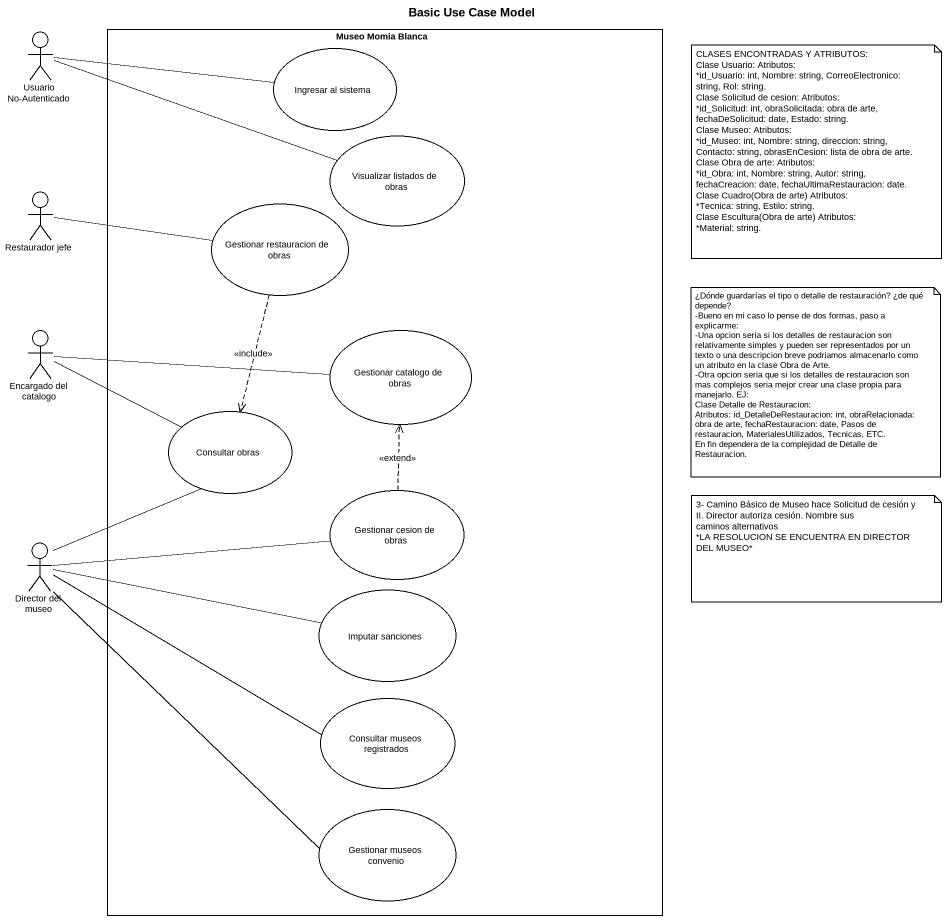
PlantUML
@startuml
title Basic Use Case Model
actor "Usuario No-Autenticado" as Usuario_No_Autenticado
rectangle "Museo Momia Blanca" as Museo_Momia_Blanca {
  usecase "Ingresar al sistema" as Ingresar_al_sistema
  usecase "Visualizar listados de obras" as Visualizar_listados_de_obras
  usecase "Gestionar restauracion de obras" as Gestionar_restauracion_de
  usecase "Gestionar catalogo de obras" as Gestionar_catalogo_de_obras
  usecase "Consultar obras" as Consultar_obras
  usecase "Gestionar cesion de obras" as Gestionar_cesion_de_obras
  usecase "Imputar sanciones" as Imputar_sanciones
  usecase "Consultar museos registrados" as Consultar_museos_registrados
  usecase "Gestionar museos convenio" as Gestionar_museos_convenio
}
actor "Restaurador jefe" as Restaurador_jefe
actor "Encargado del catalogo" as Encargado_del_catalogo
actor "Director del museo" as Director_del_museo
Usuario_No_Autenticado -right- Ingresar_al_sistema
Usuario_No_Autenticado -right- Visualizar_listados_de_obras
Restaurador_jefe -right- Gestionar_restauracion_de
Gestionar_restauracion_de ..> Consultar_obras : <<include>>
Encargado_del_catalogo -right- Consultar_obras
Gestionar_catalogo_de_obras -left- Encargado_del_catalogo
Gestionar_cesion_de_obras .up.> Gestionar_catalogo_de_obras : <<extend>>
Director_del_museo -up- Consultar_obras
Director_del_museo -right- Gestionar_cesion_de_obras
Director_del_museo -right- Imputar_sanciones
Director_del_museo -right- Consultar_museos_registrados
Director_del_museo -- Gestionar_museos_convenio
note as N1
  CLASES ENCONTRADAS Y ATRIBUTOS:
  Clase Usuario: Atributos:
  *id_Usuario: int, Nombre: string, CorreoElectronico: string, Rol: string.
  Clase Solicitud de cesion: Atributos:
  *id_Solicitud: int, obraSolicitada: obra de arte, fechaDeSolicitud: date, Estado: string.
  Clase Museo: Atributos:
  *id_Museo: int, Nombre: string, direccion: string, Contacto: string, obrasEnCesion: lista de obra de arte.
  Clase Obra de arte: Atributos:
  *id_Obra: int, Nombre: string, Autor: string, fechaCreacion: date, fechaUltimaRestauracion: date.
  Clase Cuadro(Obra de arte) Atributos:
  *Tecnica: string, Estilo: string.
  Clase Escultura(Obra de arte) Atributos:
  *Material: string.
end note
note as N2
  ¿Dónde guardarías el tipo o detalle de restauración? ¿de qué depende?
  -Bueno en mi caso lo pense de dos formas, paso a explicarme:
  -Una opcion seria si los detalles de restauracion son relativamente simples y pueden ser representados por un texto o una descripcion breve podriamos almacenarlo como un atributo en la clase Obra de Arte.
  -Otra opcion seria que si los detalles de restauracion son mas complejos seria mejor crear una clase propia para manejarlo. EJ:
  Clase Detalle de Restauracion:
  Atributos: id_DetalleDeRestauracion: int, obraRelacionada: obra de arte, fechaRestauracion: date, Pasos de restauracion, MaterialesUtilizados, Tecnicas, ETC.
  En fin dependera de la complejidad de Detalle de Restauracion.
end note
note as N3
  3- Camino Básico de Museo hace Solicitud de cesión y II. Director autoriza cesión. Nombre sus
  caminos alternativos
  *LA RESOLUCION SE ENCUENTRA EN DIRECTOR DEL MUSEO*
end note
@enduml
